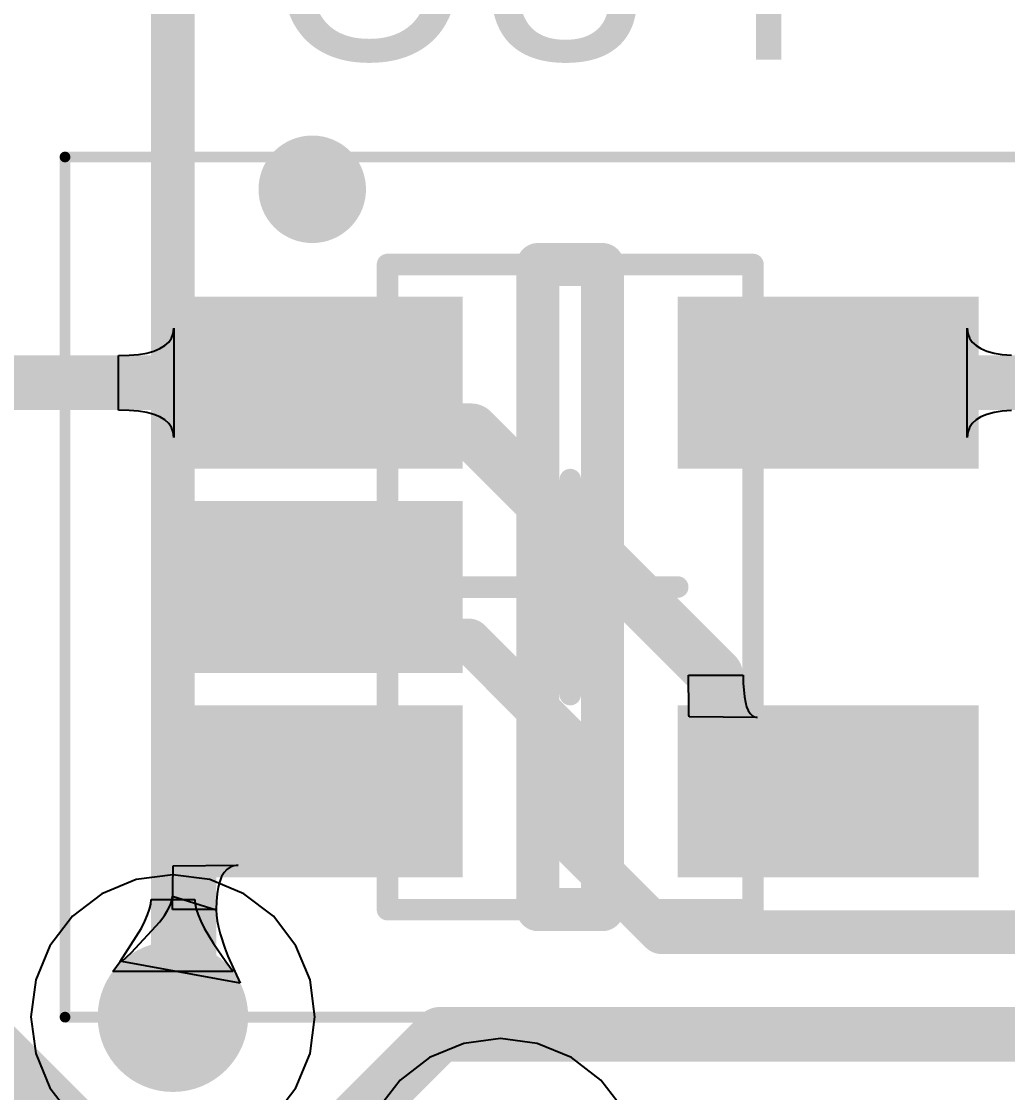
# Model space of a CAD drawing. Header units: inches. Extents: x -0.01 to 3.94, y -0.06 to 4.68.
# Drawn here: x 0.8323 to 1.0128, y 0.7361 to 0.9322 of the extents above; entities that cross this region are included whole.
import ezdxf

# ---------------------------------------------------------------- set-up
doc = ezdxf.new("R2010")
doc.units = ezdxf.units.IN
doc.header["$MEASUREMENT"] = 0
for name, color, linetype in [('Bottom Layer', 5, 'Continuous'), ('Int1 -GND)', 16, 'Continuous'), ('Int2 -PWR)', 76, 'Continuous'), ('Top 3D Body', 56, 'Continuous'), ('Top Courtyard', 56, 'Continuous'), ('Top Layer', 1, 'Continuous'), ('Top Overlay', 2, 'Continuous'), ('Top Paste', 8, 'Continuous'), ('Top Solder', 216, 'Continuous'), ('Via Holes', 16, 'Continuous')]:
    doc.layers.add(name, color=color, linetype=linetype)
doc.styles.add('Arial', font='', dxfattribs={"height": 0.2})
doc.styles.get('Arial').set_extended_font_data('Arial')

# ---------------------------------------------------------------- blocks, each defined once
blk = doc.blocks.new('A3DDA0BC_073E_4B18_9613_F713A7EC1E27_430')
at = {"layer": 'Top Layer'}
for points in [[(-0.07283, 0.02362), (-0.07283, 0.05118), (-0.02165, 0.05118), (-0.02165, 0.02362)], [(0.02165, 0.02362), (0.02165, 0.05118), (0.07283, 0.05118), (0.07283, 0.02362)], [(-0.07283, -0.01378), (-0.07283, 0.01378), (-0.02165, 0.01378), (-0.02165, -0.01378)], [(-0.07283, -0.05118), (-0.07283, -0.02362), (-0.02165, -0.02362), (-0.02165, -0.05118)], [(0.02165, -0.05118), (0.02165, -0.02362), (0.07283, -0.02362), (0.07283, -0.05118)]]:
    blk.add_hatch(color=1, dxfattribs=at).paths.add_polyline_path(points)
at = {"layer": 'Top Paste'}
for points in [[(-0.07283, 0.02362), (-0.07283, 0.05118), (-0.02165, 0.05118), (-0.02165, 0.02362)], [(0.02165, 0.02362), (0.02165, 0.05118), (0.07283, 0.05118), (0.07283, 0.02362)], [(-0.07283, -0.01378), (-0.07283, 0.01378), (-0.02165, 0.01378), (-0.02165, -0.01378)], [(-0.07283, -0.05118), (-0.07283, -0.02362), (-0.02165, -0.02362), (-0.02165, -0.05118)], [(0.02165, -0.05118), (0.02165, -0.02362), (0.07283, -0.02362), (0.07283, -0.05118)]]:
    blk.add_hatch(color=8, dxfattribs=at).paths.add_polyline_path(points)
at = {"layer": 'Top Solder'}
for points in [[(-0.0748, 0.02165), (-0.0748, 0.05315), (-0.01969, 0.05315), (-0.01969, 0.02165)], [(0.01968, 0.02165), (0.01968, 0.05315), (0.0748, 0.05315), (0.0748, 0.02165)], [(-0.0748, -0.01575), (-0.0748, 0.01575), (-0.01969, 0.01575), (-0.01969, -0.01575)], [(-0.0748, -0.05315), (-0.0748, -0.02165), (-0.01969, -0.02165), (-0.01969, -0.05315)], [(0.01968, -0.05315), (0.01968, -0.02165), (0.0748, -0.02165), (0.0748, -0.05315)]]:
    blk.add_hatch(color=216, dxfattribs=at).paths.add_polyline_path(points)
at = {"layer": 'Top 3D Body'}
for points in [[(-0.03346, -0.05906, 0.00394, 0.00394, 0), (-0.03346, 0.05906, 0.00394, 0.00394, 0)], [(-0.03346, 0.05906, 0.00394, 0.00394, 0), (0.03346, 0.05906, 0.00394, 0.00394, 0)], [(0.03346, -0.05906, 0.00394, 0.00394, 0), (0.03346, 0.05906, 0.00394, 0.00394, 0)], [(-0.03346, -0.05906, 0.00394, 0.00394, 0), (0.03346, -0.05906, 0.00394, 0.00394, 0)]]:
    blk.add_lwpolyline(points, format="xyseb", dxfattribs=at)
for points in [[(-0.03445, 0.05906, 0.00197, 0.00197, 1), (-0.03248, 0.05906, 0.00197, 0.00197, 1)], [(-0.03445, 0.05906, 0.00197, 0.00197, 1), (-0.03248, 0.05906, 0.00197, 0.00197, 1)], [(0.03248, 0.05906, 0.00197, 0.00197, 1), (0.03445, 0.05906, 0.00197, 0.00197, 1)], [(0.03248, 0.05906, 0.00197, 0.00197, 1), (0.03445, 0.05906, 0.00197, 0.00197, 1)], [(-0.03445, -0.05906, 0.00197, 0.00197, 1), (-0.03248, -0.05906, 0.00197, 0.00197, 1)], [(-0.03445, -0.05906, 0.00197, 0.00197, 1), (-0.03248, -0.05906, 0.00197, 0.00197, 1)], [(0.03248, -0.05906, 0.00197, 0.00197, 1), (0.03445, -0.05906, 0.00197, 0.00197, 1)], [(0.03248, -0.05906, 0.00197, 0.00197, 1), (0.03445, -0.05906, 0.00197, 0.00197, 1)]]:
    blk.add_lwpolyline(points, format="xyseb", close=True, dxfattribs=at)
at = {"layer": 'Top Courtyard'}
for points in [[(-0.09252, -0.07874, 0.00197, 0.00197, 0), (-0.09252, 0.07874, 0.00197, 0.00197, 0)], [(-0.09252, 0.07874, 0.00197, 0.00197, 0), (0.09252, 0.07874, 0.00197, 0.00197, 0)], [(0.09252, -0.07874, 0.00197, 0.00197, 0), (0.09252, 0.07874, 0.00197, 0.00197, 0)], [(0, -0.01969, 0.00394, 0.00394, 0), (0, 0.01969, 0.00394, 0.00394, 0)], [(-0.01968, 0, 0.00394, 0.00394, 0), (0.01969, 0, 0.00394, 0.00394, 0)], [(-0.09252, -0.07874, 0.00197, 0.00197, 0), (0.09252, -0.07874, 0.00197, 0.00197, 0)]]:
    blk.add_lwpolyline(points, format="xyseb", dxfattribs=at)
for points in [[(-0.09301, 0.07874, 0.000984, 0.000984, 1), (-0.09203, 0.07874, 0.000984, 0.000984, 1)], [(-0.09301, 0.07874, 0.000984, 0.000984, 1), (-0.09203, 0.07874, 0.000984, 0.000984, 1)], [(0.09203, 0.07874, 0.000984, 0.000984, 1), (0.09301, 0.07874, 0.000984, 0.000984, 1)], [(0.09203, 0.07874, 0.000984, 0.000984, 1), (0.09301, 0.07874, 0.000984, 0.000984, 1)], [(-0.00098, 0.01969, 0.00197, 0.00197, 1), (0.00098, 0.01969, 0.00197, 0.00197, 1)], [(-0.02067, 0, 0.00197, 0.00197, 1), (-0.0187, 0, 0.00197, 0.00197, 1)], [(0.0187, 0, 0.00197, 0.00197, 1), (0.02067, 0, 0.00197, 0.00197, 1)], [(-0.00098, -0.01969, 0.00197, 0.00197, 1), (0.00098, -0.01969, 0.00197, 0.00197, 1)], [(-0.09301, -0.07874, 0.000984, 0.000984, 1), (-0.09203, -0.07874, 0.000984, 0.000984, 1)], [(-0.09301, -0.07874, 0.000984, 0.000984, 1), (-0.09203, -0.07874, 0.000984, 0.000984, 1)], [(0.09203, -0.07874, 0.000984, 0.000984, 1), (0.09301, -0.07874, 0.000984, 0.000984, 1)], [(0.09203, -0.07874, 0.000984, 0.000984, 1), (0.09301, -0.07874, 0.000984, 0.000984, 1)]]:
    blk.add_lwpolyline(points, format="xyseb", close=True, dxfattribs=at)
at = {"layer": 'Top Overlay'}
for points in [[(-0.04232, 0.07283, 0.00984, 0.00984, 1), (-0.05217, 0.07283, 0.00984, 0.00984, 1)], [(-0.05463, 0.07283, 0.00492, 0.00492, 1), (-0.0497, 0.07283, 0.00492, 0.00492, 1)], [(-0.04478, 0.07283, 0.00492, 0.00492, 1), (-0.03986, 0.07283, 0.00492, 0.00492, 1)], [(-0.00787, 0.05906, 0.00394, 0.00394, 1), (-0.00394, 0.05906, 0.00394, 0.00394, 1)], [(-0.00787, 0.05906, 0.00394, 0.00394, 1), (-0.00394, 0.05906, 0.00394, 0.00394, 1)], [(0.00394, 0.05906, 0.00394, 0.00394, 1), (0.00787, 0.05906, 0.00394, 0.00394, 1)], [(0.00394, 0.05906, 0.00394, 0.00394, 1), (0.00787, 0.05906, 0.00394, 0.00394, 1)], [(-0.00787, -0.05906, 0.00394, 0.00394, 1), (-0.00394, -0.05906, 0.00394, 0.00394, 1)], [(-0.00787, -0.05906, 0.00394, 0.00394, 1), (-0.00394, -0.05906, 0.00394, 0.00394, 1)], [(0.00394, -0.05906, 0.00394, 0.00394, 1), (0.00787, -0.05906, 0.00394, 0.00394, 1)], [(0.00394, -0.05906, 0.00394, 0.00394, 1), (0.00787, -0.05906, 0.00394, 0.00394, 1)]]:
    blk.add_lwpolyline(points, format="xyseb", close=True, dxfattribs=at)
for points in [[(-0.00591, 0.05906, 0.00787, 0.00787, 0), (0.00591, 0.05906, 0.00787, 0.00787, 0)], [(-0.00591, -0.05906, 0.00787, 0.00787, 0), (-0.00591, 0.05906, 0.00787, 0.00787, 0)], [(0.00591, -0.05906, 0.00787, 0.00787, 0), (0.00591, 0.05906, 0.00787, 0.00787, 0)], [(-0.00591, -0.05906, 0.00787, 0.00787, 0), (0.00591, -0.05906, 0.00787, 0.00787, 0)]]:
    blk.add_lwpolyline(points, format="xyseb", dxfattribs=at)

msp = doc.modelspace()

# ---------------------------------------------------------------- hatches: boundary and pattern name
at = {"layer": 'Bottom Layer'}
h = msp.add_hatch(color=5, dxfattribs=at)
edge = h.paths.add_edge_path()
edge.add_arc((0.86, 0.75), 0.01378, 0, 360)
at = {"layer": 'Int1 -GND)'}
h = msp.add_hatch(color=7, dxfattribs=at)
edge = h.paths.add_edge_path()
edge.add_arc((0.86, 0.75), 0.01378, 0, 360)
at = {"layer": 'Int2 -PWR)'}
h = msp.add_hatch(color=7, dxfattribs=at)
edge = h.paths.add_edge_path()
edge.add_arc((0.86, 0.75), 0.01378, 0, 360)
at = {"layer": 'Top Layer'}
h = msp.add_hatch(color=1, dxfattribs=at)
edge = h.paths.add_edge_path()
edge.add_arc((0.86, 0.75), 0.01378, 0, 360)
at = {"layer": 'Via Holes'}
h = msp.add_hatch(color=7, dxfattribs=at)
edge = h.paths.add_edge_path()
edge.add_arc((0.86, 0.75), 0.00689, 0, 360)

# ---------------------------------------------------------------- linework, layer by layer
at = {"layer": 'Bottom Layer'}
for p, q in [((0.85593, 0.77063), (0.856, 0.77145)), ((0.856, 0.77145), (0.864, 0.77145)), ((0.864, 0.77145), (0.86407, 0.77063)), ((0.85537, 0.76866), (0.85572, 0.7697)), ((0.85572, 0.7697), (0.85593, 0.77063)), ((0.86407, 0.77063), (0.86428, 0.7697)), ((0.86428, 0.7697), (0.86463, 0.76866)), ((0.85425, 0.76624), (0.85488, 0.76751)), ((0.85488, 0.76751), (0.85537, 0.76866)), ((0.86463, 0.76866), (0.86512, 0.76751)), ((0.86512, 0.76751), (0.86575, 0.76624)), ((0.85032, 0.76009), (0.85425, 0.76624)), ((0.86575, 0.76624), (0.86744, 0.76339)), ((0.86744, 0.76339), (0.86969, 0.76009)), ((0.84898, 0.75827), (0.85032, 0.76009)), ((0.86969, 0.76009), (0.87102, 0.75827)), ((0.87102, 0.75827), (0.84898, 0.75827))]:
    msp.add_line(p, q, dxfattribs=at)
for points in [[(0.86, 0.75, 0.008, 0.008, 0), (0.86, 2.76528, 0.008, 0.008, 0)], [(0.82445, 0.74767, 0.01, 0.01, 0), (0.84891, 0.72322, 0.01, 0.01, 0)], [(0.88535, 0.72322, 0.01, 0.01, 0), (0.90891, 0.74678, 0.01, 0.01, 0)], [(0.90891, 0.74678, 0.01, 0.01, 0), (1.02535, 0.74678, 0.01, 0.01, 0)]]:
    msp.add_lwpolyline(points, format="xyseb", dxfattribs=at)
for points in [[(0.858, 0.75, 0.004, 0.004, 1), (0.862, 0.75, 0.004, 0.004, 1)], [(0.90641, 0.74678, 0.005, 0.005, 1), (0.91141, 0.74678, 0.005, 0.005, 1)], [(0.90641, 0.74678, 0.005, 0.005, 1), (0.91141, 0.74678, 0.005, 0.005, 1)]]:
    msp.add_lwpolyline(points, format="xyseb", close=True, dxfattribs=at)
at = {"layer": 'Int1 -GND)'}
for p, q in [((0.85327, 0.77512), (0.847, 0.77252)), ((0.86, 0.776), (0.85327, 0.77512)), ((0.86673, 0.77512), (0.86, 0.776)), ((0.873, 0.77252), (0.86673, 0.77512)), ((0.847, 0.77252), (0.84161, 0.76839)), ((0.87839, 0.76839), (0.873, 0.77252)), ((0.84161, 0.76839), (0.83748, 0.763)), ((0.88252, 0.763), (0.87839, 0.76839)), ((0.83748, 0.763), (0.83488, 0.75673)), ((0.88512, 0.75673), (0.88252, 0.763)), ((0.83488, 0.75673), (0.834, 0.75)), ((0.886, 0.75), (0.88512, 0.75673)), ((0.834, 0.75), (0.83488, 0.74327)), ((0.88512, 0.74327), (0.886, 0.75)), ((0.83488, 0.74327), (0.83748, 0.737)), ((0.88252, 0.737), (0.88512, 0.74327)), ((0.83748, 0.737), (0.84161, 0.73161)), ((0.87839, 0.73161), (0.88252, 0.737))]:
    msp.add_line(p, q, dxfattribs=at)
at = {"layer": 'Int2 -PWR)'}
for p, q in [((0.85327, 0.77512), (0.847, 0.77252)), ((0.86, 0.776), (0.85327, 0.77512)), ((0.86673, 0.77512), (0.86, 0.776)), ((0.873, 0.77252), (0.86673, 0.77512)), ((0.847, 0.77252), (0.84161, 0.76839)), ((0.87839, 0.76839), (0.873, 0.77252)), ((0.84161, 0.76839), (0.83748, 0.763)), ((0.88252, 0.763), (0.87839, 0.76839)), ((0.83748, 0.763), (0.83488, 0.75673)), ((0.88512, 0.75673), (0.88252, 0.763)), ((0.83488, 0.75673), (0.834, 0.75)), ((0.886, 0.75), (0.88512, 0.75673)), ((0.834, 0.75), (0.83488, 0.74327)), ((0.88512, 0.74327), (0.886, 0.75)), ((0.92, 0.746), (0.91327, 0.74512)), ((0.92673, 0.74512), (0.92, 0.746)), ((0.91327, 0.74512), (0.907, 0.74252)), ((0.933, 0.74252), (0.92673, 0.74512)), ((0.83488, 0.74327), (0.83748, 0.737)), ((0.88252, 0.737), (0.88512, 0.74327)), ((0.907, 0.74252), (0.90161, 0.73839)), ((0.93839, 0.73839), (0.933, 0.74252)), ((0.90161, 0.73839), (0.89748, 0.733)), ((0.94252, 0.733), (0.93839, 0.73839)), ((0.83748, 0.737), (0.84161, 0.73161)), ((0.87839, 0.73161), (0.88252, 0.737))]:
    msp.add_line(p, q, dxfattribs=at)
at = {"layer": 'Top Layer'}
for p, q in [((0.85976, 0.87426), (0.86006, 0.87511)), ((0.86006, 0.87511), (0.86016, 0.87606)), ((0.86016, 0.87606), (0.86016, 0.85606)), ((1.00547, 0.85606), (1.00547, 0.87606)), ((1.00547, 0.87606), (1.00557, 0.87511)), ((1.00557, 0.87511), (1.00587, 0.87426)), ((0.85763, 0.87231), (0.85854, 0.87286)), ((0.85854, 0.87286), (0.85925, 0.87351)), ((0.85925, 0.87351), (0.85976, 0.87426)), ((1.00587, 0.87426), (1.00637, 0.87351)), ((1.00637, 0.87351), (1.00707, 0.87286)), ((1.00707, 0.87286), (1.00797, 0.87231)), ((0.85004, 0.87106), (0.85196, 0.87111)), ((0.85004, 0.86106), (0.85004, 0.87106)), ((0.85196, 0.87111), (0.85368, 0.87126)), ((0.85368, 0.87126), (0.8552, 0.87151)), ((0.8552, 0.87151), (0.85652, 0.87186)), ((0.85652, 0.87186), (0.85763, 0.87231)), ((1.00797, 0.87231), (1.00907, 0.87186)), ((1.00907, 0.87186), (1.01037, 0.87151)), ((1.01037, 0.87151), (1.01187, 0.87126)), ((1.01187, 0.87126), (1.01357, 0.87111)), ((0.85196, 0.86101), (0.85004, 0.86106)), ((0.85368, 0.86086), (0.85196, 0.86101)), ((1.01357, 0.86101), (1.01187, 0.86086)), ((0.8552, 0.86061), (0.85368, 0.86086)), ((0.85652, 0.86026), (0.8552, 0.86061)), ((0.85763, 0.85981), (0.85652, 0.86026)), ((0.85854, 0.85926), (0.85763, 0.85981)), ((0.85925, 0.85861), (0.85854, 0.85926)), ((1.00707, 0.85926), (1.00637, 0.85861)), ((1.00797, 0.85981), (1.00707, 0.85926)), ((1.00907, 0.86026), (1.00797, 0.85981)), ((1.01037, 0.86061), (1.00907, 0.86026)), ((1.01187, 0.86086), (1.01037, 0.86061)), ((0.85976, 0.85786), (0.85925, 0.85861)), ((0.86006, 0.85701), (0.85976, 0.85786)), ((1.00587, 0.85786), (1.00557, 0.85701)), ((1.00637, 0.85861), (1.00587, 0.85786)), ((0.86016, 0.85606), (0.86006, 0.85701)), ((1.00557, 0.85701), (1.00547, 0.85606)), ((0.95441, 0.81252), (0.96441, 0.81252)), ((0.95445, 0.80614), (0.95441, 0.81252)), ((0.96441, 0.81252), (0.96444, 0.81106)), ((0.96444, 0.81106), (0.96464, 0.80859)), ((0.96464, 0.80859), (0.96483, 0.80759)), ((0.95449, 0.80522), (0.95445, 0.80614)), ((0.96483, 0.80759), (0.96506, 0.80674)), ((0.96506, 0.80674), (0.96535, 0.80605)), ((0.96535, 0.80605), (0.96568, 0.8055)), ((0.95451, 0.805), (0.95449, 0.80522)), ((0.95453, 0.80492), (0.95451, 0.805)), ((0.96701, 0.8048), (0.95453, 0.80492)), ((0.96568, 0.8055), (0.96607, 0.80512)), ((0.96607, 0.80512), (0.96652, 0.80488)), ((0.96652, 0.80488), (0.96701, 0.8048)), ((0.85992, 0.7696), (0.86004, 0.7776)), ((0.86004, 0.7776), (0.87192, 0.77772)), ((0.86988, 0.77697), (0.86936, 0.7764)), ((0.87048, 0.77738), (0.86988, 0.77697)), ((0.87116, 0.77763), (0.87048, 0.77738)), ((0.87192, 0.77772), (0.87116, 0.77763)), ((0.86856, 0.77478), (0.86828, 0.77372)), ((0.86892, 0.77567), (0.86856, 0.77478)), ((0.86936, 0.7764), (0.86892, 0.77567)), ((0.86828, 0.77372), (0.86808, 0.77251)), ((0.85955, 0.77049), (0.85983, 0.77132)), ((0.85983, 0.77132), (0.85992, 0.77205)), ((0.85992, 0.77205), (0.86792, 0.76954)), ((0.86796, 0.77114), (0.86792, 0.7696)), ((0.86808, 0.77251), (0.86796, 0.77114)), ((0.85844, 0.76853), (0.85909, 0.76956)), ((0.85909, 0.76956), (0.85955, 0.77049)), ((0.86792, 0.7696), (0.85992, 0.7696)), ((0.86792, 0.76954), (0.86797, 0.76858)), ((0.85241, 0.76178), (0.8576, 0.76739)), ((0.8576, 0.76739), (0.85844, 0.76853)), ((0.86797, 0.76858), (0.8681, 0.76754)), ((0.8681, 0.76754), (0.86832, 0.76642)), ((0.86832, 0.76642), (0.86863, 0.7652)), ((0.86863, 0.7652), (0.86951, 0.76253)), ((0.85065, 0.76012), (0.85241, 0.76178)), ((0.86951, 0.76253), (0.87008, 0.76106)), ((0.87008, 0.76106), (0.87232, 0.75617)), ((0.87232, 0.75617), (0.85065, 0.76012))]:
    msp.add_line(p, q, dxfattribs=at)
for points in [[(0.97724, 0.86866, 0.01, 0.01, 0), (0.97984, 0.86606, 0.01, 0.01, 0)], [(0.80921, 0.86606, 0.01, 0.01, 0), (0.88551, 0.86606, 0.01, 0.01, 0)], [(0.88551, 0.86606, 0.01, 0.01, 0), (0.89429, 0.85728, 0.01, 0.01, 0)], [(0.97984, 0.86606, 0.01, 0.01, 0), (0.98, 0.86606, 0.01, 0.01, 0)], [(0.98, 0.86606, 0.01, 0.01, 0), (1.05177, 0.86606, 0.01, 0.01, 0)], [(0.89429, 0.85728, 0.01, 0.01, 0), (0.91464, 0.85728, 0.01, 0.01, 0)], [(0.91464, 0.85728, 0.01, 0.01, 0), (0.95941, 0.81252, 0.01, 0.01, 0)], [(0.88276, 0.83126, 0.008, 0.008, 0), (0.89513, 0.81888, 0.008, 0.008, 0)], [(0.89513, 0.81888, 0.008, 0.008, 0), (0.91423, 0.81888, 0.008, 0.008, 0)], [(0.91423, 0.81888, 0.008, 0.008, 0), (0.93183, 0.80128, 0.008, 0.008, 0)], [(0.95941, 0.80004, 0.01, 0.01, 0), (0.95941, 0.81252, 0.01, 0.01, 0)], [(0.93183, 0.78308, 0.008, 0.008, 0), (0.93183, 0.80128, 0.008, 0.008, 0)], [(0.95941, 0.80004, 0.01, 0.01, 0), (0.96819, 0.79126, 0.01, 0.01, 0)], [(0.96819, 0.79126, 0.01, 0.01, 0), (0.98, 0.79126, 0.01, 0.01, 0)], [(0.86392, 0.78148, 0.008, 0.008, 0), (0.8737, 0.79126, 0.008, 0.008, 0)], [(0.8737, 0.79126, 0.008, 0.008, 0), (0.88551, 0.79126, 0.008, 0.008, 0)], [(0.93183, 0.78308, 0.008, 0.008, 0), (0.94944, 0.76548, 0.008, 0.008, 0)], [(0.86392, 0.75921, 0.008, 0.008, 0), (0.86392, 0.78148, 0.008, 0.008, 0)], [(0.94944, 0.76548, 0.008, 0.008, 0), (1.01883, 0.76548, 0.008, 0.008, 0)], [(0.86, 0.75529, 0.008, 0.008, 0), (0.86392, 0.75921, 0.008, 0.008, 0)], [(0.86, 0.75, 0.008, 0.008, 0), (0.86, 0.75529, 0.008, 0.008, 0)]]:
    msp.add_lwpolyline(points, format="xyseb", dxfattribs=at)
for points in [[(0.97474, 0.86866, 0.005, 0.005, 1), (0.97974, 0.86866, 0.005, 0.005, 1)], [(0.88301, 0.86606, 0.005, 0.005, 1), (0.88801, 0.86606, 0.005, 0.005, 1)], [(0.88301, 0.86606, 0.005, 0.005, 1), (0.88801, 0.86606, 0.005, 0.005, 1)], [(0.97734, 0.86606, 0.005, 0.005, 1), (0.98234, 0.86606, 0.005, 0.005, 1)], [(0.97734, 0.86606, 0.005, 0.005, 1), (0.98234, 0.86606, 0.005, 0.005, 1)], [(0.9775, 0.86606, 0.005, 0.005, 1), (0.9825, 0.86606, 0.005, 0.005, 1)], [(0.9775, 0.86606, 0.005, 0.005, 1), (0.9825, 0.86606, 0.005, 0.005, 1)], [(0.89179, 0.85728, 0.005, 0.005, 1), (0.89679, 0.85728, 0.005, 0.005, 1)], [(0.89179, 0.85728, 0.005, 0.005, 1), (0.89679, 0.85728, 0.005, 0.005, 1)], [(0.91214, 0.85728, 0.005, 0.005, 1), (0.91714, 0.85728, 0.005, 0.005, 1)], [(0.91214, 0.85728, 0.005, 0.005, 1), (0.91714, 0.85728, 0.005, 0.005, 1)], [(0.88076, 0.83126, 0.004, 0.004, 1), (0.88476, 0.83126, 0.004, 0.004, 1)], [(0.89313, 0.81888, 0.004, 0.004, 1), (0.89713, 0.81888, 0.004, 0.004, 1)], [(0.89313, 0.81888, 0.004, 0.004, 1), (0.89713, 0.81888, 0.004, 0.004, 1)], [(0.91223, 0.81888, 0.004, 0.004, 1), (0.91623, 0.81888, 0.004, 0.004, 1)], [(0.91223, 0.81888, 0.004, 0.004, 1), (0.91623, 0.81888, 0.004, 0.004, 1)], [(0.95691, 0.81252, 0.005, 0.005, 1), (0.96191, 0.81252, 0.005, 0.005, 1)], [(0.95691, 0.81252, 0.005, 0.005, 1), (0.96191, 0.81252, 0.005, 0.005, 1)], [(0.92983, 0.80128, 0.004, 0.004, 1), (0.93383, 0.80128, 0.004, 0.004, 1)], [(0.92983, 0.80128, 0.004, 0.004, 1), (0.93383, 0.80128, 0.004, 0.004, 1)], [(0.95691, 0.80004, 0.005, 0.005, 1), (0.96191, 0.80004, 0.005, 0.005, 1)], [(0.95691, 0.80004, 0.005, 0.005, 1), (0.96191, 0.80004, 0.005, 0.005, 1)], [(0.96569, 0.79126, 0.005, 0.005, 1), (0.97069, 0.79126, 0.005, 0.005, 1)], [(0.96569, 0.79126, 0.005, 0.005, 1), (0.97069, 0.79126, 0.005, 0.005, 1)], [(0.9775, 0.79126, 0.005, 0.005, 1), (0.9825, 0.79126, 0.005, 0.005, 1)], [(0.8717, 0.79126, 0.004, 0.004, 1), (0.8757, 0.79126, 0.004, 0.004, 1)], [(0.8717, 0.79126, 0.004, 0.004, 1), (0.8757, 0.79126, 0.004, 0.004, 1)], [(0.88351, 0.79126, 0.004, 0.004, 1), (0.88751, 0.79126, 0.004, 0.004, 1)], [(0.92983, 0.78308, 0.004, 0.004, 1), (0.93383, 0.78308, 0.004, 0.004, 1)], [(0.92983, 0.78308, 0.004, 0.004, 1), (0.93383, 0.78308, 0.004, 0.004, 1)], [(0.86192, 0.78148, 0.004, 0.004, 1), (0.86592, 0.78148, 0.004, 0.004, 1)], [(0.86192, 0.78148, 0.004, 0.004, 1), (0.86592, 0.78148, 0.004, 0.004, 1)], [(0.94744, 0.76548, 0.004, 0.004, 1), (0.95144, 0.76548, 0.004, 0.004, 1)], [(0.94744, 0.76548, 0.004, 0.004, 1), (0.95144, 0.76548, 0.004, 0.004, 1)], [(0.86192, 0.75921, 0.004, 0.004, 1), (0.86592, 0.75921, 0.004, 0.004, 1)], [(0.86192, 0.75921, 0.004, 0.004, 1), (0.86592, 0.75921, 0.004, 0.004, 1)], [(0.858, 0.75529, 0.004, 0.004, 1), (0.862, 0.75529, 0.004, 0.004, 1)], [(0.858, 0.75529, 0.004, 0.004, 1), (0.862, 0.75529, 0.004, 0.004, 1)], [(0.858, 0.75, 0.004, 0.004, 1), (0.862, 0.75, 0.004, 0.004, 1)]]:
    msp.add_lwpolyline(points, format="xyseb", close=True, dxfattribs=at)

# ---------------------------------------------------------------- block references
msp.add_blockref('A3DDA0BC_073E_4B18_9613_F713A7EC1E27_430', (0.93276, 0.82866))

# ---------------------------------------------------------------- texts
at = {"layer": 'Top Overlay', "style": 'Arial'}
msp.add_text('U34', height=0.04, dxfattribs=at).set_placement((0.87598, 0.9252))

doc.saveas('drawing.dxf')
